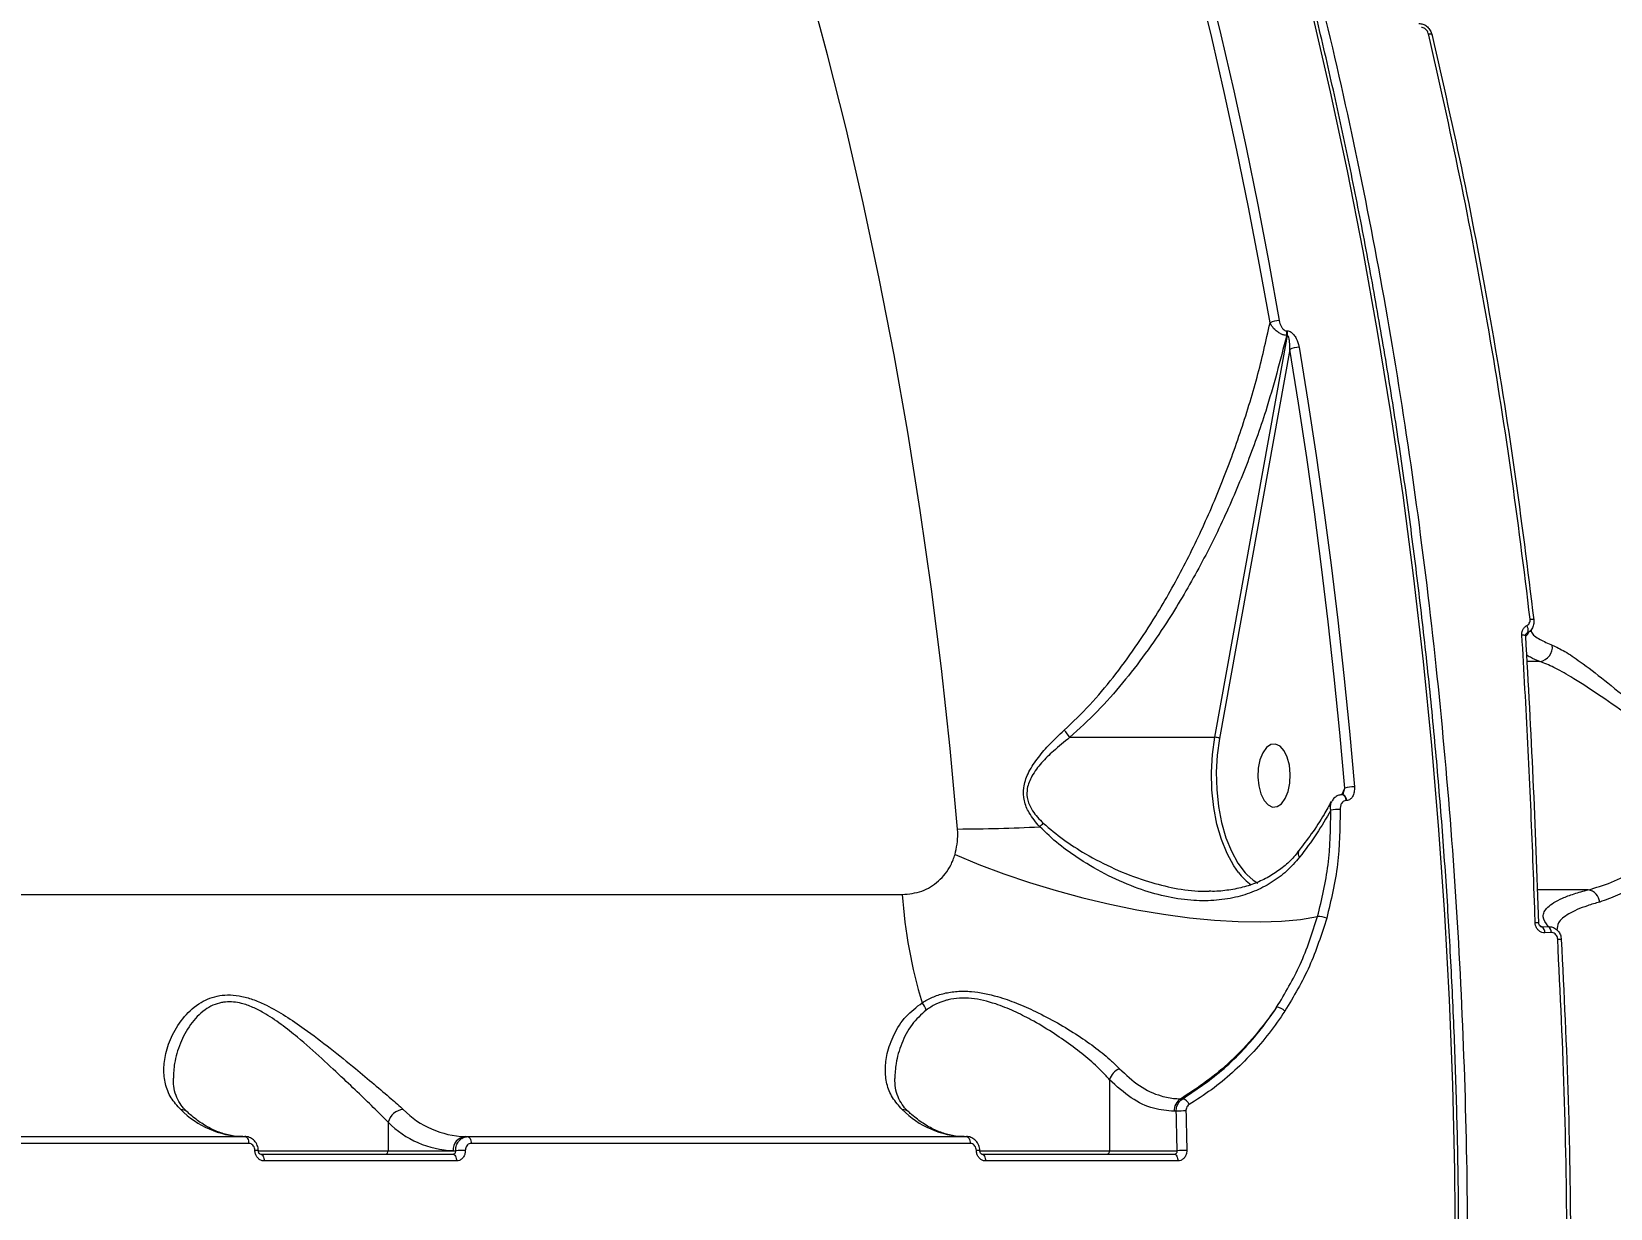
# Model space of a CAD drawing. Header units: millimetres. Extents: x -7735 to 7893, y -6545 to 6034.
# Drawn here: x 4562.5 to 4787.6, y 273.9 to 441.6 of the extents above; entities that cross this region are included whole.
import ezdxf

# ---------------------------------------------------------------- set-up
doc = ezdxf.new("R2010")
doc.units = ezdxf.units.MM
doc.layers.add('DIKOM_ОБЪЕКТ', color=7, linetype='Continuous')
doc.layers.add('DIKOM_РАЗМЕР_ОБЪЕКТА', color=7, linetype='Continuous')
doc.styles.add('style1', font='arial.ttf', dxfattribs={"width": 0.8})
doc.dimstyles.new('1-50', dxfattribs={"dimtxt": 300, "dimasz": 200, "dimexe": 100, "dimexo": 0, "dimgap": 100, "dimtad": 1, "dimtxsty": 'style1', "dimcen": 200, "dimclrd": 7, "dimclre": 7, "dimclrt": 7, "dimadec": 1, "dimazin": 2, "dimtfac": 1, "dimtmove": 0, "dimatfit": 2, "dimfxl": 0, "dimlwd": 25, "dimlwe": 18, "dimarcsym": 0})

# ---------------------------------------------------------------- blocks, each defined once
blk = doc.blocks.new('*D0')
at = {"layer": 'Defpoints', "color": 0, "transparency": 16777216}
for p in [(5893.22, 882.1), (-4595.74, 266.13), (5893.22, -5840.17)]:
    blk.add_point(p, dxfattribs=at)
at = {"layer": 'DIKOM_РАЗМЕР_ОБЪЕКТА', "color": 7, "lineweight": 18, "transparency": 16777216}
for p, q in [((5893.22, 882.1), (5893.22, -5940.17)), ((-4595.74, 266.13), (-4595.74, -5940.17))]:
    blk.add_line(p, q, dxfattribs=at)
at = {"layer": 'DIKOM_РАЗМЕР_ОБЪЕКТА', "color": 7, "lineweight": 25, "transparency": 16777216}
blk.add_line((-4395.74, -5840.17), (5693.22, -5840.17), dxfattribs=at)
at = {"layer": 'DIKOM_РАЗМЕР_ОБЪЕКТА', "color": 7, "transparency": 16777216}
for points in [[(-4395.74, -5806.84), (-4395.74, -5873.51), (-4595.74, -5840.17)], [(5693.22, -5806.84), (5693.22, -5873.51), (5893.22, -5840.17)]]:
    blk.add_solid(points, dxfattribs=at)
at = {"layer": 'DIKOM_РАЗМЕР_ОБЪЕКТА', "color": 7, "transparency": 16777216, "insert": (648.74, -5587), "char_height": 300, "attachment_point": 5, "style": 'style1'}
blk.add_mtext('10450', dxfattribs=at)

msp = doc.modelspace()

# ---------------------------------------------------------------- linework, layer by layer
at = {"layer": 'DIKOM_ОБЪЕКТ', "color": 7, "linetype": 'Continuous', "lineweight": 15}
for p, q in [((4741.414, 398.978), (4741.518, 398.978)), ((4731.174, 341.042), (4741.515, 398.331)), ((4741.855, 396.326), (4731.845, 340.877)), ((4741.515, 398.331), (4741.411, 398.331)), ((4775.639, 355.855), (4775.609, 355.838)), ((4775.823, 355.955), (4775.9, 356.014)), ((4777.521, 351.862), (4775.644, 351.862)), ((4710.505, 341.042), (4731.174, 341.042)), ((4749.275, 332.841), (4749.704, 333.81)), ((4749.945, 332.029), (4749.864, 332.029)), ((4386.605, 318.628), (4686.613, 318.628)), ((4784.414, 319.307), (4777.143, 319.307)), ((4777.447, 314.271), (4777.806, 314.048)), ((4777.806, 314.048), (4778.698, 314.087)), ((4779.129, 313.212), (4778.239, 313.173)), ((4716.18, 292.227), (4716.18, 282.125)), ((4726.31, 289.522), (4726.594, 289.522)), ((4613.32, 286.176), (4613.32, 282.125)), ((4725.678, 287.738), (4725.37, 287.738)), ((4521.782, 284.125), (4592.927, 284.125)), ((4624.302, 284.125), (4624.642, 284.125)), ((4624.642, 284.125), (4695.787, 284.125)), ((4593.442, 283.166), (4522.297, 283.166)), ((4594.774, 282.125), (4613.32, 282.125)), ((4595.118, 281.625), (4622.548, 281.625)), ((4613.32, 282.125), (4622.588, 282.125)), ((4622.588, 282.125), (4622.948, 282.125)), ((4696.302, 283.166), (4625.157, 283.166)), ((4697.634, 282.125), (4716.18, 282.125)), ((4697.978, 281.625), (4725.408, 281.625)), ((4716.18, 282.125), (4725.808, 282.125)), ((4623.063, 280.66), (4595.633, 280.66)), ((4725.923, 280.66), (4698.493, 280.66))]:
    msp.add_line(p, q, dxfattribs=at)
at = {"layer": 'DIKOM_ОБЪЕКТ', "color": 7, "linetype": 'Continuous', "lineweight": 15, "flags": 128}
for points in [[(4739.05, 400.14), (4737.564, 408.405), (4735.989, 416.607), (4734.325, 424.744), (4732.575, 432.812), (4730.739, 440.807), (4728.817, 448.725), (4726.81, 456.564), (4724.72, 464.32)], [(4725.995, 464.758), (4728.091, 456.985), (4730.102, 449.129), (4732.028, 441.193), (4733.869, 433.18), (4735.622, 425.095), (4737.289, 416.94), (4738.867, 408.72), (4740.357, 400.437)], [(4694.499, 327.973), (4693.437, 339.441), (4692.196, 350.84), (4690.776, 362.161), (4689.179, 373.392), (4687.406, 384.524), (4685.459, 395.545), (4683.341, 406.446), (4681.051, 417.217), (4678.594, 427.847), (4675.971, 438.326), (4673.184, 448.645)], [(4765.481, 267.128), (4765.375, 279.315), (4765.087, 291.491), (4764.617, 303.646), (4763.966, 315.769), (4763.133, 327.851), (4762.12, 339.88), (4760.929, 351.847), (4759.558, 363.742), (4758.01, 375.555), (4756.287, 387.276), (4754.389, 398.895), (4752.318, 410.402), (4750.077, 421.787), (4747.665, 433.041), (4745.087, 444.155)], [(4761.62, 441.338), (4761.749, 441.336), (4761.866, 441.323), (4761.965, 441.301), (4762.046, 441.27), (4762.107, 441.231), (4762.145, 441.184), (4762.161, 441.131), (4762.154, 441.073)], [(4749.704, 333.81), (4748.995, 341.742), (4748.207, 349.647), (4747.342, 357.521), (4746.398, 365.361), (4745.378, 373.164), (4744.28, 380.928), (4743.105, 388.65), (4741.855, 396.326)], [(4743.201, 396.637), (4744.455, 388.942), (4745.632, 381.202), (4746.733, 373.42), (4747.755, 365.598), (4748.701, 357.739), (4749.569, 349.846), (4750.359, 341.923), (4751.069, 333.971)], [(4776.134, 357.904), (4776.263, 357.903), (4776.378, 357.897), (4776.476, 357.886), (4776.556, 357.87), (4776.614, 357.85), (4776.65, 357.826), (4776.664, 357.798), (4776.653, 357.768)], [(4774.959, 355.667), (4775.1, 355.656), (4775.224, 355.639), (4775.327, 355.617), (4775.407, 355.59), (4775.46, 355.559), (4775.486, 355.526), (4775.489, 355.512)], [(4775.653, 356.963), (4775.727, 356.788), (4775.781, 356.611), (4775.813, 356.439), (4775.823, 356.279), (4775.809, 356.135), (4775.773, 356.014), (4775.715, 355.919), (4775.639, 355.855)], [(4775.489, 355.512), (4775.485, 355.49), (4775.454, 355.453)], [(4734.551, 321.764), (4733.867, 322.728), (4732.916, 324.464), (4732.112, 326.463), (4731.476, 328.677), (4731.022, 331.054), (4730.761, 333.538), (4730.7, 336.071), (4730.838, 338.592), (4731.174, 341.042)], [(4731.845, 340.877), (4731.52, 338.501), (4731.385, 336.056), (4731.445, 333.6), (4731.698, 331.191), (4732.139, 328.886), (4732.756, 326.739), (4733.535, 324.801), (4734.457, 323.117), (4735.502, 321.728), (4735.729, 321.483)], [(4741.63, 333.335), (4741.875, 334.524), (4741.938, 335.799), (4741.813, 337.056), (4741.51, 338.195), (4741.055, 339.122), (4740.484, 339.762), (4739.843, 340.064), (4739.184, 340.003), (4738.56, 339.584), (4738.023, 338.841), (4737.615, 337.835), (4737.37, 336.646), (4737.308, 335.37), (4737.432, 334.113), (4737.734, 332.974), (4738.19, 332.047), (4738.761, 331.407), (4739.402, 331.105), (4740.061, 331.166), (4740.684, 331.585), (4741.222, 332.328), (4741.63, 333.335)], [(4749.358, 332.872), (4749.496, 332.834), (4749.629, 332.719), (4749.741, 332.536), (4749.821, 332.3), (4749.864, 332.029)], [(4749.424, 332.872), (4749.432, 332.872), (4749.436, 332.872)], [(4749.436, 332.872), (4749.577, 332.834), (4749.71, 332.719), (4749.821, 332.536), (4749.902, 332.3), (4749.945, 332.029)], [(4694.147, 324.331), (4697.527, 322.925), (4701.076, 321.592), (4704.757, 320.347), (4708.534, 319.201), (4712.37, 318.166), (4716.228, 317.252), (4720.068, 316.468), (4723.854, 315.822), (4727.547, 315.32), (4731.111, 314.967), (4734.512, 314.767), (4737.715, 314.722), (4740.689, 314.831), (4743.404, 315.095), (4745.834, 315.509)], [(4743.093, 324.758), (4743.093, 324.758), (4743.103, 324.771)], [(4735.729, 321.483), (4736.644, 320.666), (4737.286, 320.241)], [(4776.844, 314.668), (4776.984, 314.662), (4777.106, 314.652), (4777.207, 314.64), (4777.285, 314.626), (4777.337, 314.609), (4777.362, 314.591), (4777.364, 314.583)], [(4780.058, 312.278), (4780.187, 312.278), (4780.302, 312.275), (4780.399, 312.269), (4780.478, 312.261), (4780.536, 312.251), (4780.572, 312.239), (4780.584, 312.225), (4780.573, 312.21)], [(4725.808, 282.125), (4725.794, 282.827), (4725.78, 283.529), (4725.764, 284.231), (4725.748, 284.932), (4725.732, 285.634), (4725.715, 286.335), (4725.697, 287.037), (4725.678, 287.738)], [(4727.05, 287.79), (4727.068, 287.087), (4727.086, 286.384), (4727.103, 285.68), (4727.12, 284.977), (4727.136, 284.274), (4727.151, 283.57), (4727.166, 282.867), (4727.18, 282.163)], [(4592.927, 284.125), (4593.025, 284.107), (4593.12, 284.053), (4593.207, 283.965), (4593.284, 283.847), (4593.348, 283.702), (4593.397, 283.536), (4593.429, 283.355), (4593.442, 283.166)], [(4624.642, 284.125), (4624.74, 284.107), (4624.835, 284.053), (4624.922, 283.965), (4624.999, 283.847), (4625.063, 283.702), (4625.112, 283.536), (4625.143, 283.355), (4625.157, 283.166)], [(4695.787, 284.125), (4695.885, 284.107), (4695.98, 284.053), (4696.067, 283.965), (4696.144, 283.847), (4696.208, 283.702), (4696.257, 283.536), (4696.289, 283.355), (4696.302, 283.166)], [(4595.118, 281.625), (4595.217, 281.607), (4595.312, 281.552), (4595.399, 281.464), (4595.476, 281.345), (4595.54, 281.199), (4595.589, 281.032), (4595.62, 280.85), (4595.633, 280.66)], [(4622.548, 281.625), (4622.646, 281.607), (4622.741, 281.552), (4622.828, 281.464), (4622.906, 281.345), (4622.97, 281.199), (4623.018, 281.032), (4623.05, 280.85), (4623.063, 280.66)], [(4697.978, 281.625), (4698.077, 281.607), (4698.172, 281.552), (4698.259, 281.464), (4698.337, 281.345), (4698.4, 281.199), (4698.449, 281.032), (4698.481, 280.85), (4698.493, 280.66)], [(4725.408, 281.625), (4725.506, 281.607), (4725.601, 281.552), (4725.688, 281.464), (4725.766, 281.345), (4725.83, 281.199), (4725.879, 281.032), (4725.91, 280.85), (4725.923, 280.66)]]:
    msp.add_lwpolyline(points, dxfattribs=at)
at = {"layer": 'DIKOM_ОБЪЕКТ', "color": 7, "linetype": 'Continuous', "lineweight": 15}
for centre, radius, start, end in [((4740.343, 397.47), 2.967, 89.72439, 115.83128), ((4739.543, 398.662), 1.896, 349.9249, 9.56839), ((4739.627, 398.661), 1.916, 350.06999, 9.50775), ((4743.169, 393.704), 2.933, 89.36999, 116.62147), ((4774.154, 356.86), 1.968, 312.31591, 335.09186), ((4777.238, 353.912), 2.07, 277.85751, 7.59342), ((4702.793, 335.9), 9.269, 33.69076, 41.64624), ((4731.19, 339.66), 1.382, 61.67549, 90.64973), ((4751.025, 328.497), 5.474, 89.53429, 103.96143), ((4681.342, 353.394), 35.331, 314.73535, 315.90662), ((4748.655, 325.974), 4.774, 85.32256, 101.36188), ((4694.073, 555.749), 227.776, 270.10716, 273.05423), ((4743.837, 324.479), 0.794, 159.43257, 222.01522), ((4741.159, 326.843), 8.334, 217.54306, 234.95528), ((4754, 323.092), 67.535, 183.79017, 197.11331), ((4784.051, 317.316), 2.024, 7.09096, 79.66727), ((4745.972, 312.805), 2.708, 64.71218, 92.92171), ((4777.239, 313.223), 1.001, 357.16182, 55.46889), ((4778.126, 313.262), 1.004, 357.15391, 55.23014), ((4687.231, 301.309), 2.932, 17.14916, 40.64473), ((4739.832, 300.68), 1.895, 45.11562, 85.18457), ((4718.604, 291.498), 2.531, 113.8365, 163.26307), ((4727.426, 287.795), 2.057, 122.88124, 181.58353), ((4726.263, 288.262), 1.303, 18.88914, 75.28162), ((4593.062, 297.24), 13.123, 224.86109, 267.9279), ((4583.797, 286.672), 1.311, 48.22389, 91.60098), ((4615.628, 285.612), 2.376, 93.66696, 166.27714), ((4623.086, 295.895), 13.778, 224.85993, 267.92771), ((4624.777, 297.238), 13.122, 224.8589, 267.92782), ((4695.921, 297.237), 13.12, 224.85612, 267.9306), ((4686.657, 286.672), 1.311, 48.22343, 91.58207), ((4727.002, 270.803), 16.987, 89.8392, 94.4694), ((4624.457, 282.258), 1.874, 94.74399, 184.05539), ((4594.469, 279.693), 2.475, 82.20905, 93.46203), ((4612.853, 282.092), 0.468, 274.69647, 4.08969), ((4624.272, 259.214), 22.949, 89.88063, 93.30746), ((4697.329, 279.693), 2.475, 82.20905, 93.46203), ((4715.713, 282.092), 0.468, 274.7382, 4.11098), ((4727.132, 259.214), 22.949, 89.88063, 93.30746)]:
    msp.add_arc(centre, radius, start, end, dxfattribs=at)
for points, knots in [([(4765.966, 267.127), (4765.959, 269.147), (4765.939, 275.006), (4765.781, 284.701), (4765.438, 296.2), (4764.931, 307.676), (4764.264, 319.121), (4763.433, 330.527), (4762.442, 341.883), (4761.291, 353.183), (4759.98, 364.418), (4758.512, 375.578), (4756.885, 386.657), (4755.103, 397.645), (4753.166, 408.534), (4751.076, 419.316), (4748.834, 429.983), (4746.442, 440.528), (4743.901, 450.941), (4741.214, 461.215), (4738.383, 471.343), (4735.41, 481.316), (4732.296, 491.128), (4729.044, 500.771), (4725.658, 510.239), (4722.138, 519.522), (4718.489, 528.615), (4714.711, 537.511), (4710.808, 546.203), (4706.784, 554.685), (4702.642, 562.95), (4698.383, 570.992), (4694.011, 578.805), (4689.531, 586.384), (4684.943, 593.721), (4680.254, 600.812), (4675.465, 607.651), (4670.58, 614.234), (4665.604, 620.555), (4660.539, 626.609), (4655.389, 632.392), (4650.159, 637.9), (4644.853, 643.127), (4639.473, 648.07), (4634.025, 652.726), (4628.512, 657.09), (4622.939, 661.16), (4617.31, 664.931), (4611.63, 668.406), (4605.901, 671.558), (4601.282, 673.896), (4598.561, 675.073), (4597.779, 675.412)], [0, 0, 0, 0, 0.010755, 0.031188, 0.0516215, 0.072055, 0.0924886, 0.1129223, 0.1333561, 0.1537901, 0.1742242, 0.1946586, 0.2150932, 0.235528, 0.2559632, 0.2763986, 0.2968344, 0.3172705, 0.3377071, 0.3581441, 0.3785815, 0.3990193, 0.4194578, 0.4398966, 0.460336, 0.4807761, 0.5012166, 0.5216577, 0.5420997, 0.5625421, 0.5829849, 0.6034284, 0.6238727, 0.644317, 0.6647622, 0.6852076, 0.7056533, 0.7260989, 0.7465444, 0.7669898, 0.7874345, 0.8078783, 0.8283208, 0.8487618, 0.8692004, 0.8896367, 0.9100697, 0.9304986, 0.9509237, 0.9713434, 0.991758, 1, 1, 1, 1]), ([(4659.485, 629.354), (4661.513, 627.016), (4667.017, 620.672), (4675.714, 609.372), (4685.449, 595.203), (4694.771, 579.964), (4703.645, 563.748), (4712.027, 546.623), (4719.886, 528.637), (4727.198, 509.801), (4733.963, 490.165), (4740.163, 469.796), (4745.772, 448.79), (4750.761, 427.245), (4755.111, 405.221), (4758.8, 382.748), (4761.836, 359.872), (4764.214, 336.666), (4765.926, 313.24), (4766.961, 289.702), (4767.311, 266.125), (4766.961, 242.548), (4765.926, 219.01), (4764.214, 195.584), (4761.836, 172.378), (4758.8, 149.501), (4755.111, 127.028), (4750.761, 105.005), (4745.772, 83.46), (4740.163, 62.454), (4733.962, 42.085), (4727.198, 22.448), (4720.225, 4.494), (4713.136, -11.884), (4706.016, -26.803), (4698.516, -41.064), (4690.67, -54.605), (4682.551, -67.311), (4674.179, -79.147), (4666.49, -89.03), (4661.513, -94.766), (4659.485, -97.103)], [0, 0, 0, 0, 0.0156535, 0.0424906, 0.0694123, 0.0963772, 0.1233419, 0.1502637, 0.1771008, 0.2039378, 0.2308596, 0.2578243, 0.2847891, 0.3117108, 0.3385479, 0.3653847, 0.392306, 0.4192705, 0.446235, 0.4731564, 0.4999931, 0.5268301, 0.5537517, 0.5807164, 0.607681, 0.6346026, 0.6614395, 0.6882765, 0.7151981, 0.7421628, 0.7691275, 0.7960491, 0.822886, 0.845964, 0.8691648, 0.8923928, 0.9156209, 0.9388217, 0.9615842, 0.9843465, 1, 1, 1, 1]), ([(4737.207, 562.018), (4739.835, 557.886), (4745.093, 549.616), (4752.573, 536.296), (4759.731, 522.35), (4766.797, 507.142), (4773.704, 490.598), (4780.369, 472.659), (4786.508, 454.026), (4792.087, 434.787), (4797.073, 415.029), (4801.395, 395.022), (4805.048, 374.807), (4808.057, 354.439), (4810.453, 333.763), (4812.224, 312.877), (4813.355, 291.876), (4813.843, 270.403), (4813.629, 248.501), (4812.686, 226.228), (4811.027, 204.096), (4808.69, 182.5), (4805.706, 161.487), (4802.126, 141.085), (4797.933, 121.049), (4793.151, 101.472), (4787.808, 82.444), (4781.957, 64.143), (4775.616, 46.597), (4768.819, 29.802), (4761.554, 13.685), (4753.847, -1.668), (4745.765, -16.269), (4740.057, -25.272), (4737.207, -29.767)], [0, 0, 0, 0, 0.0284578, 0.0569511, 0.0854442, 0.1139019, 0.1459253, 0.1780518, 0.2102298, 0.2424062, 0.2745293, 0.3065503, 0.337558, 0.3686634, 0.3998176, 0.4309707, 0.4620735, 0.4930794, 0.5259479, 0.558875, 0.5918025, 0.6246716, 0.656167, 0.6877611, 0.7194068, 0.7510542, 0.7826522, 0.81415, 0.8450489, 0.876038, 0.9070736, 0.9381098, 0.9691003, 1, 1, 1, 1]), ([(4760.241, 442.79), (4760.439, 442.773), (4760.837, 442.741), (4761.387, 442.431), (4761.824, 441.965), (4762.063, 441.482), (4762.132, 441.172), (4762.154, 441.073)], [0, 0, 0, 0, 0.2221822, 0.4444116, 0.6650971, 0.8922354, 1, 1, 1, 1]), ([(4761.62, 441.338), (4761.616, 441.354), (4761.588, 441.47), (4761.506, 441.671), (4761.337, 441.913), (4761.125, 442.095), (4760.879, 442.211), (4760.715, 442.219), (4760.632, 442.223)], [0, 0, 0, 0, 0.03539427, 0.25734683, 0.44810014, 0.628026, 0.81420381, 1, 1, 1, 1]), ([(4776.134, 357.904), (4775.255, 365.015), (4773.496, 379.236), (4770.115, 400.261), (4766.233, 421.045), (4763.157, 434.574), (4761.62, 441.338)], [0, 0, 0, 0, 0.2486163, 0.4972323, 0.7486157, 1, 1, 1, 1]), ([(4762.154, 441.073), (4763.673, 434.394), (4766.713, 421.036), (4770.586, 400.368), (4773.987, 379.303), (4775.765, 364.947), (4776.653, 357.768)], [0, 0, 0, 0, 0.2486152, 0.4972313, 0.7486161, 1, 1, 1, 1]), ([(4709.719, 342.06), (4710.946, 343.236), (4713.4, 345.588), (4716.741, 349.593), (4719.875, 353.843), (4723.297, 359.122), (4726.846, 365.43), (4730.39, 372.855), (4733.491, 380.51), (4735.688, 387.06), (4737.583, 393.605), (4738.467, 397.543), (4739.05, 400.14)], [0, 0, 0, 0, 0.07760588, 0.15526656, 0.23546892, 0.3156982, 0.43851746, 0.56137527, 0.68728416, 0.81320001, 0.87676084, 1, 1, 1, 1]), ([(4741.411, 398.331), (4741.302, 398.34), (4741.064, 398.362), (4740.64, 398.505), (4740.16, 398.774), (4739.628, 399.226), (4739.255, 399.71), (4739.097, 400.042), (4739.05, 400.14)], [0, 0, 0, 0, 0.1136763, 0.2493846, 0.4226923, 0.6134741, 0.884824, 1, 1, 1, 1]), ([(4740.357, 400.437), (4740.424, 400.167), (4740.522, 399.773), (4740.805, 399.33), (4741.027, 399.111), (4741.237, 398.995), (4741.359, 398.983), (4741.414, 398.978)], [0, 0, 0, 0, 0.4299378, 0.6257196, 0.7881455, 0.9051459, 1, 1, 1, 1]), ([(4741.518, 398.978), (4741.603, 398.969), (4741.795, 398.949), (4742.127, 398.762), (4742.49, 398.403), (4742.909, 397.732), (4743.117, 397.103), (4743.193, 396.683), (4743.201, 396.637)], [0, 0, 0, 0, 0.0933999, 0.2087009, 0.3720256, 0.5792869, 0.9536441, 1, 1, 1, 1]), ([(4741.411, 398.331), (4740.484, 394.729), (4738.886, 388.516), (4735.75, 379.825), (4732.499, 372.175), (4728.716, 364.643), (4724.912, 358.231), (4721.312, 352.961), (4718.035, 348.729), (4714.483, 344.666), (4711.831, 342.25), (4710.505, 341.042)], [0, 0, 0, 0, 0.172162, 0.2969439, 0.4217212, 0.5495748, 0.6773933, 0.7569455, 0.8364826, 0.9182726, 1, 1, 1, 1]), ([(4741.855, 396.326), (4741.861, 396.681), (4741.87, 397.197), (4741.79, 397.809), (4741.71, 398.117), (4741.626, 398.272), (4741.56, 398.324), (4741.53, 398.328), (4741.515, 398.331)], [0, 0, 0, 0, 0.4959244, 0.7198101, 0.8703098, 0.9511276, 0.9759732, 1, 1, 1, 1]), ([(4775.653, 356.963), (4775.709, 356.995), (4775.852, 357.077), (4776.023, 357.286), (4776.142, 357.578), (4776.137, 357.796), (4776.134, 357.904)], [0, 0, 0, 0, 0.1835663, 0.4626082, 0.7310045, 1, 1, 1, 1]), ([(4774.959, 355.667), (4774.964, 355.83), (4774.973, 356.155), (4775.174, 356.579), (4775.423, 356.838), (4775.602, 356.935), (4775.653, 356.963)], [0, 0, 0, 0, 0.2927164, 0.5849243, 0.882014, 1, 1, 1, 1]), ([(4776.844, 314.668), (4776.823, 315.33), (4776.715, 318.639), (4776.407, 327.16), (4775.84, 340.2), (4775.253, 350.509), (4774.959, 355.667)], [0, 0, 0, 0, 0.0480632, 0.2403224, 0.6198794, 1, 1, 1, 1]), ([(4775.492, 355.513), (4775.491, 355.528), (4775.484, 355.592), (4775.503, 355.685), (4775.548, 355.789), (4775.584, 355.83), (4775.615, 355.839), (4775.622, 355.841)], [0, 0, 0, 0, 0.0615556, 0.2692312, 0.5015093, 0.8887313, 1, 1, 1, 1]), ([(4776.653, 357.768), (4776.656, 357.546), (4776.662, 357.102), (4776.399, 356.497), (4776.033, 356.079), (4775.744, 355.915), (4775.639, 355.855)], [0, 0, 0, 0, 0.278373, 0.5566347, 0.8379293, 1, 1, 1, 1]), ([(4776.274, 356.332), (4776.289, 356.225), (4776.355, 355.757), (4777.325, 355.028), (4778.675, 354.449), (4779.289, 354.186)], [0, 0, 0, 0, 0.13869178, 0.60772943, 1, 1, 1, 1]), ([(4775.454, 355.453), (4775.836, 348.69), (4776.599, 335.145), (4777.085, 321.422), (4777.328, 314.552)], [0, 0, 0, 0, 0.499358, 1, 1, 1, 1]), ([(4779.289, 354.186), (4779.863, 353.92), (4781.012, 353.387), (4783.51, 351.67), (4786.705, 349.255), (4790.194, 346.352), (4793.471, 343.552), (4796.344, 340.848), (4798.718, 338.118), (4800.364, 335.581), (4801.157, 333.327), (4801.161, 331.036), (4800.395, 328.961), (4799.25, 327.15), (4797.34, 324.883), (4794.632, 322.382), (4791.418, 320.107), (4788.52, 318.406), (4786.879, 317.846), (4786.059, 317.566)], [0, 0, 0, 0, 0.0638321, 0.1277702, 0.2158824, 0.3041228, 0.3656062, 0.4271875, 0.4882528, 0.5268725, 0.5576008, 0.588565, 0.624308, 0.6585523, 0.6928953, 0.774888, 0.8569898, 0.928529, 1, 1, 1, 1]), ([(4777.521, 351.862), (4777.033, 352.055), (4776.269, 352.357), (4775.774, 352.683), (4775.595, 352.801)], [0, 0, 0, 0, 0.6379775, 1, 1, 1, 1]), ([(4784.414, 319.307), (4785.492, 319.615), (4787.651, 320.231), (4791.1, 322.039), (4794.496, 324.164), (4797.04, 326.23), (4798.827, 328.102), (4799.89, 329.596), (4800.568, 331.234), (4800.609, 332.557), (4800.406, 333.77), (4799.808, 335.237), (4798.502, 337.022), (4796.316, 339.249), (4793.422, 341.716), (4789.616, 344.531), (4785.689, 347.297), (4782.203, 349.522), (4779.453, 351.111), (4778.164, 351.612), (4777.521, 351.862)], [0, 0, 0, 0, 0.0873366, 0.1747812, 0.2485993, 0.3222872, 0.3526358, 0.382881, 0.4141812, 0.4359435, 0.4415008, 0.468829, 0.5043541, 0.5401431, 0.6125839, 0.685149, 0.7773608, 0.8694497, 0.9347814, 1, 1, 1, 1]), ([(4706.209, 328.296), (4705.67, 328.935), (4704.73, 330.046), (4703.914, 331.994), (4703.827, 333.964), (4704.521, 335.999), (4705.795, 337.972), (4707.556, 340.033), (4708.949, 341.338), (4709.719, 342.06)], [0, 0, 0, 0, 0.14912404, 0.25964086, 0.3716755, 0.49879538, 0.65082295, 0.80697904, 1, 1, 1, 1]), ([(4710.505, 341.042), (4709.708, 340.398), (4708.288, 339.251), (4706.436, 337.439), (4705.105, 335.69), (4704.382, 333.97), (4704.365, 332.758), (4704.593, 331.674), (4705.235, 330.325), (4706.171, 329.368), (4706.717, 328.81)], [0, 0, 0, 0, 0.2010408, 0.3583946, 0.5149437, 0.638506, 0.7217839, 0.7449716, 0.8512799, 1, 1, 1, 1]), ([(4749.464, 333.018), (4749.507, 333.118), (4749.617, 333.376), (4749.671, 333.645), (4749.704, 333.81)], [0, 0, 0, 0, 0.3857022, 1, 1, 1, 1]), ([(4751.069, 333.971), (4751.072, 333.72), (4751.078, 333.244), (4750.869, 332.65), (4750.571, 332.26), (4750.254, 332.06), (4750.038, 332.038), (4749.945, 332.029)], [0, 0, 0, 0, 0.2791502, 0.5293969, 0.7215702, 0.8793509, 1, 1, 1, 1]), ([(4747.766, 331.891), (4747.435, 331.28), (4746.597, 329.734), (4745.032, 327.35), (4743.696, 325.611), (4743.057, 324.78)], [0, 0, 0, 0, 0.2543082, 0.6434744, 1, 1, 1, 1]), ([(4747.714, 330.655), (4747.68, 330.893), (4747.615, 331.337), (4747.767, 331.693), (4747.838, 331.859)], [0, 0, 0, 0, 0.53561936, 1, 1, 1, 1]), ([(4749.358, 332.85), (4749.192, 332.844), (4748.835, 332.831), (4748.36, 332.55), (4748.015, 332.222), (4747.896, 331.966), (4747.856, 331.88)], [0, 0, 0, 0, 0.25843344, 0.55434003, 0.85100718, 1, 1, 1, 1]), ([(4749.864, 332.029), (4749.811, 332.024), (4749.673, 332.013), (4749.456, 331.891), (4749.233, 331.629), (4749.068, 331.226), (4749.052, 330.899), (4749.044, 330.733)], [0, 0, 0, 0, 0.101026, 0.2613754, 0.4606754, 0.7265213, 1, 1, 1, 1]), ([(4749.467, 333.018), (4749.462, 333.004), (4749.441, 332.941), (4749.393, 332.88), (4749.358, 332.849), (4749.372, 332.857), (4749.379, 332.861)], [0, 0, 0, 0, 0.0966186, 0.4275802, 0.7128122, 1, 1, 1, 1]), ([(4706.717, 328.81), (4707.654, 328.011), (4709.542, 326.402), (4712.974, 324.251), (4716.867, 322.229), (4720.987, 320.621), (4724.986, 319.585), (4728.051, 319.097), (4729.829, 319.128), (4730.353, 319.137)], [0, 0, 0, 0, 0.1394871, 0.2812636, 0.4570069, 0.6360635, 0.7850313, 0.9367346, 1, 1, 1, 1]), ([(4747.714, 330.655), (4747.062, 329.526), (4745.75, 327.255), (4744.084, 325.054), (4743.247, 323.947)], [0, 0, 0, 0, 0.4974087, 1, 1, 1, 1]), ([(4745.834, 315.509), (4746.42, 317.941), (4747.605, 322.865), (4747.678, 328.037), (4747.714, 330.655)], [0, 0, 0, 0, 0.4938156, 1, 1, 1, 1]), ([(4749.044, 330.733), (4749.011, 328.123), (4748.942, 322.837), (4747.738, 317.802), (4747.129, 315.254)], [0, 0, 0, 0, 0.493873, 1, 1, 1, 1]), ([(4694.147, 324.331), (4694.349, 325.312), (4694.572, 326.395), (4694.524, 327.637), (4694.507, 327.858), (4694.499, 327.973)], [0, 0, 0, 0, 0.8217483, 0.9078634, 1, 1, 1, 1]), ([(4743.247, 323.947), (4742.652, 323.265), (4741.448, 321.883), (4739.254, 320.268), (4736.803, 319.011), (4734.044, 318.146), (4731.011, 317.713), (4727.627, 317.753), (4724.012, 318.318), (4720.07, 319.478), (4715.979, 321.236), (4712.201, 323.417), (4708.878, 325.749), (4707.103, 327.443), (4706.209, 328.296)], [0, 0, 0, 0, 0.0667276, 0.1352546, 0.2049145, 0.2761769, 0.3547373, 0.4350105, 0.5258228, 0.61857, 0.7247498, 0.8332702, 0.9160319, 1, 1, 1, 1]), ([(4686.613, 318.628), (4687.56, 318.725), (4689.437, 318.917), (4691.856, 320.433), (4693.431, 322.357), (4693.958, 323.812), (4694.147, 324.331)], [0, 0, 0, 0, 0.2885576, 0.5716273, 0.847038, 1, 1, 1, 1]), ([(4743.077, 324.795), (4742.875, 324.531), (4742.256, 323.717), (4741.001, 322.576), (4739.337, 321.371), (4737.461, 320.41), (4735.409, 319.682), (4733.189, 319.244), (4731.486, 319.059), (4730.52, 319.1), (4730.357, 319.107)], [0, 0, 0, 0, 0.0667467, 0.205436, 0.3488537, 0.4965921, 0.649093, 0.8061908, 0.9672596, 1, 1, 1, 1]), ([(4778.698, 314.087), (4778.364, 314.551), (4777.857, 315.253), (4778.088, 316.16), (4778.584, 316.835), (4779.451, 317.492), (4780.704, 318.13), (4782.317, 318.743), (4783.715, 319.119), (4784.414, 319.307)], [0, 0, 0, 0, 0.2404036, 0.3636806, 0.4869558, 0.613361, 0.7397634, 0.8698836, 1, 1, 1, 1]), ([(4786.059, 317.566), (4785.456, 317.393), (4783.645, 316.874), (4781.471, 315.893), (4780.038, 314.72), (4779.977, 313.918), (4779.951, 313.576)], [0, 0, 0, 0, 0.1518664, 0.456288, 0.7682076, 1, 1, 1, 1]), ([(4739.991, 302.568), (4741.184, 304.559), (4743.599, 308.589), (4745.084, 313.185), (4745.834, 315.509)], [0, 0, 0, 0, 0.49416455, 1, 1, 1, 1]), ([(4747.129, 315.254), (4746.383, 312.931), (4744.874, 308.232), (4742.414, 304.108), (4741.169, 302.023)], [0, 0, 0, 0, 0.4941741, 1, 1, 1, 1]), ([(4778.239, 313.173), (4778.094, 313.182), (4777.803, 313.201), (4777.401, 313.432), (4777.09, 313.785), (4776.891, 314.215), (4776.86, 314.52), (4776.844, 314.668)], [0, 0, 0, 0, 0.2064065, 0.4132863, 0.6141804, 0.8134889, 1, 1, 1, 1]), ([(4777.597, 314.098), (4777.575, 314.113), (4777.532, 314.142), (4777.455, 314.241), (4777.396, 314.373), (4777.366, 314.496), (4777.368, 314.564), (4777.369, 314.583)], [0, 0, 0, 0, 0.2302954, 0.4394552, 0.6721023, 0.904711, 1, 1, 1, 1]), ([(4777.598, 314.099), (4777.613, 314.089), (4777.64, 314.071), (4777.713, 314.045), (4777.765, 314.047), (4777.806, 314.048)], [0, 0, 0, 0, 0.2029703, 0.3694303, 1, 1, 1, 1]), ([(4778.698, 314.087), (4778.911, 314.068), (4779.336, 314.029), (4779.901, 313.693), (4780.323, 313.194), (4780.533, 312.667), (4780.563, 312.33), (4780.573, 312.21)], [0, 0, 0, 0, 0.2223372, 0.4448304, 0.6637865, 0.8806426, 1, 1, 1, 1]), ([(4780.058, 312.278), (4780.049, 312.354), (4780.029, 312.531), (4779.912, 312.797), (4779.706, 313.036), (4779.43, 313.194), (4779.229, 313.206), (4779.129, 313.212)], [0, 0, 0, 0, 0.1487865, 0.3487603, 0.5573275, 0.7789681, 1, 1, 1, 1]), ([(4780.057, 313.505), (4780.017, 313.542), (4779.865, 313.685), (4779.871, 313.7), (4779.875, 313.712)], [0, 0, 0, 0, 0.2595059, 1, 1, 1, 1]), ([(4780.058, 219.972), (4780.431, 227.6), (4781.176, 242.856), (4781.464, 265.937), (4781.187, 289.114), (4780.434, 304.557), (4780.058, 312.278)], [0, 0, 0, 0, 0.2484769, 0.4969541, 0.748477, 1, 1, 1, 1]), ([(4780.573, 312.21), (4780.946, 304.594), (4781.69, 289.361), (4781.978, 266.313), (4781.702, 243.171), (4780.949, 227.75), (4780.573, 220.04)], [0, 0, 0, 0, 0.24847533, 0.49695074, 0.74847529, 1, 1, 1, 1]), ([(4583.76, 287.983), (4583.259, 288.528), (4582.24, 289.637), (4581.497, 291.61), (4581.263, 293.739), (4581.564, 296.107), (4582.482, 298.685), (4584.126, 301.255), (4586.382, 303.299), (4588.77, 304.245), (4590.827, 304.374), (4592.492, 304.159), (4594.231, 303.638), (4596.322, 302.722), (4598.723, 301.337), (4601.769, 299.255), (4605.126, 296.689), (4608.458, 293.988), (4611.369, 291.562), (4613.708, 289.574), (4614.922, 288.481), (4615.476, 287.983)], [0, 0, 0, 0, 0.0545808, 0.1110299, 0.1659444, 0.2220112, 0.2890705, 0.3579577, 0.4226724, 0.4774044, 0.5047447, 0.5330983, 0.5623496, 0.5923819, 0.6398862, 0.6885843, 0.7592849, 0.8320567, 0.8901577, 0.9498675, 1, 1, 1, 1]), ([(4689.455, 303.219), (4689.927, 303.488), (4690.879, 304.034), (4692.565, 304.592), (4694.444, 304.885), (4696.987, 304.854), (4699.887, 304.253), (4702.951, 303.173), (4705.831, 301.894), (4708.8, 300.327), (4711.708, 298.551), (4714.311, 296.721), (4716.257, 295.135), (4717.218, 294.176), (4717.581, 293.813)], [0, 0, 0, 0, 0.060365, 0.1220424, 0.1825889, 0.2452017, 0.3548613, 0.4358123, 0.5191092, 0.6213478, 0.7266057, 0.8297254, 0.9355798, 1, 1, 1, 1]), ([(4716.18, 292.227), (4715.838, 292.607), (4714.948, 293.596), (4713.126, 295.256), (4710.716, 297.157), (4707.982, 299.037), (4705.24, 300.676), (4702.529, 302.046), (4699.692, 303.196), (4697.035, 303.843), (4694.759, 303.91), (4693.591, 303.738), (4692.451, 303.444), (4691.337, 303.029), (4690.471, 302.461), (4690.032, 302.174)], [0, 0, 0, 0, 0.0653895, 0.1703703, 0.2779411, 0.3818084, 0.4884069, 0.5695635, 0.6527948, 0.7604162, 0.8151652, 0.8718815, 0.8800448, 0.9391997, 1, 1, 1, 1]), ([(4613.32, 286.176), (4612.802, 286.7), (4611.681, 287.836), (4609.533, 289.917), (4606.903, 292.429), (4603.857, 295.275), (4600.845, 297.949), (4598.061, 300.164), (4595.917, 301.616), (4594.007, 302.599), (4592.176, 303.254), (4590.655, 303.398), (4589.315, 303.207), (4588.299, 302.881), (4586.68, 301.935), (4584.991, 300.099), (4583.588, 297.42), (4582.804, 294.794), (4582.726, 293.153), (4582.694, 292.456)], [0, 0, 0, 0, 0.06142967, 0.13313955, 0.20680328, 0.29393264, 0.38335088, 0.44061802, 0.49904922, 0.53304271, 0.56793612, 0.61789498, 0.6312057, 0.66237875, 0.69458396, 0.77153535, 0.85351546, 0.93774992, 1, 1, 1, 1]), ([(4686.621, 287.983), (4686.113, 288.538), (4685.098, 289.65), (4684.353, 291.627), (4684.124, 293.748), (4684.426, 296.127), (4685.354, 298.693), (4686.946, 301.289), (4688.638, 302.591), (4689.455, 303.219)], [0, 0, 0, 0, 0.13166255, 0.26348896, 0.39514204, 0.52687459, 0.68829773, 0.84953329, 1, 1, 1, 1]), ([(4690.032, 302.174), (4689.31, 301.509), (4687.793, 300.114), (4686.448, 297.403), (4685.658, 294.765), (4685.583, 293.12), (4685.551, 292.405)], [0, 0, 0, 0, 0.2469177, 0.5188445, 0.7911493, 1, 1, 1, 1]), ([(4739.991, 302.568), (4738.993, 301.197), (4736.984, 298.437), (4733.597, 294.945), (4730.047, 291.913), (4727.56, 290.322), (4726.31, 289.522)], [0, 0, 0, 0, 0.259841, 0.5228373, 0.7602255, 1, 1, 1, 1]), ([(4726.594, 289.522), (4728.618, 290.883), (4731.684, 292.945), (4735.282, 296.492), (4737.805, 299.39), (4739.269, 301.519), (4739.991, 302.568)], [0, 0, 0, 0, 0.3951626, 0.5986645, 0.8021696, 1, 1, 1, 1]), ([(4741.169, 302.023), (4740.432, 300.95), (4738.958, 298.806), (4736.44, 295.889), (4733.693, 293.197), (4730.721, 290.751), (4728.571, 289.373), (4727.496, 288.684)], [0, 0, 0, 0, 0.1978349, 0.3955056, 0.5931733, 0.7965961, 1, 1, 1, 1]), ([(4717.581, 293.813), (4718.515, 292.945), (4720.411, 291.184), (4723.14, 289.947), (4725.13, 289.552), (4726.061, 289.529), (4726.31, 289.522)], [0, 0, 0, 0, 0.3415012, 0.693004, 0.9180224, 1, 1, 1, 1]), ([(4584.702, 287.656), (4584.586, 287.753), (4584.14, 288.129), (4583.59, 288.901), (4583.03, 290.008), (4582.714, 291.195), (4582.706, 292.069), (4582.703, 292.453)], [0, 0, 0, 0, 0.0752304, 0.2906105, 0.5342468, 0.7957396, 1, 1, 1, 1]), ([(4687.553, 287.653), (4687.487, 287.707), (4687.084, 288.032), (4686.56, 288.739), (4685.962, 289.817), (4685.6, 291.037), (4685.567, 291.966), (4685.551, 292.414)], [0, 0, 0, 0, 0.0416984, 0.2553887, 0.4971345, 0.7575476, 1, 1, 1, 1]), ([(4725.37, 287.738), (4724.392, 287.826), (4722.325, 288.01), (4719.197, 289.469), (4717.195, 291.299), (4716.18, 292.227)], [0, 0, 0, 0, 0.3069726, 0.6484656, 1, 1, 1, 1]), ([(4725.678, 287.738), (4725.679, 287.798), (4725.683, 288.082), (4725.793, 288.581), (4726.108, 289.158), (4726.432, 289.401), (4726.594, 289.522)], [0, 0, 0, 0, 0.08189946, 0.38801556, 0.69389635, 1, 1, 1, 1]), ([(4727.496, 288.684), (4727.415, 288.623), (4727.255, 288.502), (4727.102, 288.212), (4727.05, 287.962), (4727.05, 287.82), (4727.05, 287.79)], [0, 0, 0, 0, 0.3058235, 0.611601, 0.9180372, 1, 1, 1, 1]), ([(4592.587, 284.125), (4592.318, 284.133), (4591.482, 284.155), (4590.084, 284.418), (4588.399, 285.036), (4586.744, 285.967), (4585.505, 286.897), (4584.826, 287.51), (4584.674, 287.647)], [0, 0, 0, 0, 0.1027375, 0.3181948, 0.5309312, 0.7384686, 0.9415113, 1, 1, 1, 1]), ([(4695.447, 284.125), (4695.178, 284.133), (4694.342, 284.155), (4692.944, 284.418), (4691.259, 285.036), (4689.604, 285.967), (4688.365, 286.897), (4687.686, 287.51), (4687.534, 287.647)], [0, 0, 0, 0, 0.102737, 0.3181991, 0.5309283, 0.7384646, 0.9415062, 1, 1, 1, 1]), ([(4594.79, 282.145), (4594.793, 282.203), (4594.807, 282.517), (4594.613, 283.086), (4594.162, 283.696), (4593.548, 284.043), (4593.056, 284.168), (4592.803, 284.108), (4592.76, 284.097)], [0, 0, 0, 0, 0.0539343, 0.2916787, 0.5388159, 0.7515462, 0.9573276, 1, 1, 1, 1]), ([(4622.948, 282.125), (4622.955, 282.273), (4622.972, 282.645), (4623.173, 283.208), (4623.555, 283.715), (4624.065, 284.059), (4624.45, 284.103), (4624.642, 284.125)], [0, 0, 0, 0, 0.1417117, 0.3564125, 0.5709568, 0.7854601, 1, 1, 1, 1]), ([(4697.65, 282.145), (4697.653, 282.203), (4697.668, 282.517), (4697.473, 283.086), (4697.022, 283.695), (4696.408, 284.043), (4695.916, 284.168), (4695.663, 284.108), (4695.62, 284.097)], [0, 0, 0, 0, 0.0539354, 0.2917073, 0.5388285, 0.751421, 0.9573304, 1, 1, 1, 1]), ([(4594.319, 282.163), (4594.308, 282.276), (4594.284, 282.502), (4594.13, 282.802), (4593.908, 283.029), (4593.664, 283.149), (4593.505, 283.161), (4593.442, 283.166)], [0, 0, 0, 0, 0.2151418, 0.4302499, 0.6450524, 0.8595592, 1, 1, 1, 1]), ([(4595.633, 280.66), (4595.538, 280.667), (4595.3, 280.686), (4594.935, 280.865), (4594.602, 281.205), (4594.372, 281.656), (4594.337, 281.994), (4594.319, 282.163)], [0, 0, 0, 0, 0.1405281, 0.3550329, 0.5698342, 0.7848795, 1, 1, 1, 1]), ([(4595.092, 281.638), (4595.075, 281.638), (4595.047, 281.637), (4594.945, 281.724), (4594.868, 281.846), (4594.815, 282), (4594.799, 282.149), (4594.809, 282.235), (4594.812, 282.266)], [0, 0, 0, 0, 0.2754915, 0.4589028, 0.609324, 0.7622, 0.9132877, 1, 1, 1, 1]), ([(4622.548, 281.625), (4622.596, 281.631), (4622.692, 281.642), (4622.815, 281.728), (4622.905, 281.855), (4622.949, 281.995), (4622.948, 282.088), (4622.948, 282.125)], [0, 0, 0, 0, 0.2143473, 0.4282571, 0.6427627, 0.8579184, 1, 1, 1, 1]), ([(4624.32, 282.163), (4624.316, 282.052), (4624.306, 281.773), (4624.16, 281.35), (4623.876, 280.969), (4623.495, 280.71), (4623.207, 280.677), (4623.063, 280.66)], [0, 0, 0, 0, 0.1418293, 0.3567037, 0.5713811, 0.7857178, 1, 1, 1, 1]), ([(4625.157, 283.166), (4625.061, 283.155), (4624.869, 283.133), (4624.615, 282.96), (4624.427, 282.706), (4624.33, 282.424), (4624.323, 282.238), (4624.32, 282.163)], [0, 0, 0, 0, 0.2142079, 0.4286556, 0.6431424, 0.8580776, 1, 1, 1, 1]), ([(4697.179, 282.163), (4697.168, 282.276), (4697.144, 282.502), (4696.99, 282.802), (4696.768, 283.029), (4696.524, 283.149), (4696.365, 283.161), (4696.302, 283.166)], [0, 0, 0, 0, 0.2151494, 0.4302651, 0.6450752, 0.8595542, 1, 1, 1, 1]), ([(4698.493, 280.66), (4698.399, 280.667), (4698.16, 280.685), (4697.795, 280.865), (4697.462, 281.205), (4697.232, 281.656), (4697.197, 281.994), (4697.179, 282.163)], [0, 0, 0, 0, 0.140677, 0.3551446, 0.5699087, 0.7849168, 1, 1, 1, 1]), ([(4697.952, 281.638), (4697.935, 281.638), (4697.906, 281.637), (4697.805, 281.724), (4697.728, 281.846), (4697.675, 282), (4697.659, 282.149), (4697.668, 282.235), (4697.672, 282.266)], [0, 0, 0, 0, 0.2755974, 0.4590101, 0.6094325, 0.7621827, 0.9133098, 1, 1, 1, 1]), ([(4725.408, 281.625), (4725.456, 281.631), (4725.552, 281.642), (4725.675, 281.728), (4725.766, 281.855), (4725.809, 281.995), (4725.808, 282.088), (4725.808, 282.125)], [0, 0, 0, 0, 0.2139054, 0.4278816, 0.6427748, 0.8578744, 1, 1, 1, 1]), ([(4727.18, 282.163), (4727.176, 282.052), (4727.166, 281.773), (4727.02, 281.35), (4726.736, 280.969), (4726.355, 280.71), (4726.067, 280.677), (4725.923, 280.66)], [0, 0, 0, 0, 0.1418256, 0.3566945, 0.5713663, 0.7856973, 1, 1, 1, 1])]:
    msp.add_open_spline(points, degree=3, knots=knots, dxfattribs=at)

# ---------------------------------------------------------------- dimensions: what is measured, and where the dimension line sits
at = {"layer": 'DIKOM_РАЗМЕР_ОБЪЕКТА'}
dim = msp.add_linear_dim(base=(5893.216, -5840.173), p1=(-4595.736, 266.125), p2=(5893.216, 882.098), text='10450', dimstyle='1-50', dxfattribs=at)
dim.commit()
dim.dimension.update_dxf_attribs({"geometry": '*D0', "text_midpoint": (648.74, -5840.173), "dimtype": 160})

doc.saveas('drawing.dxf')
